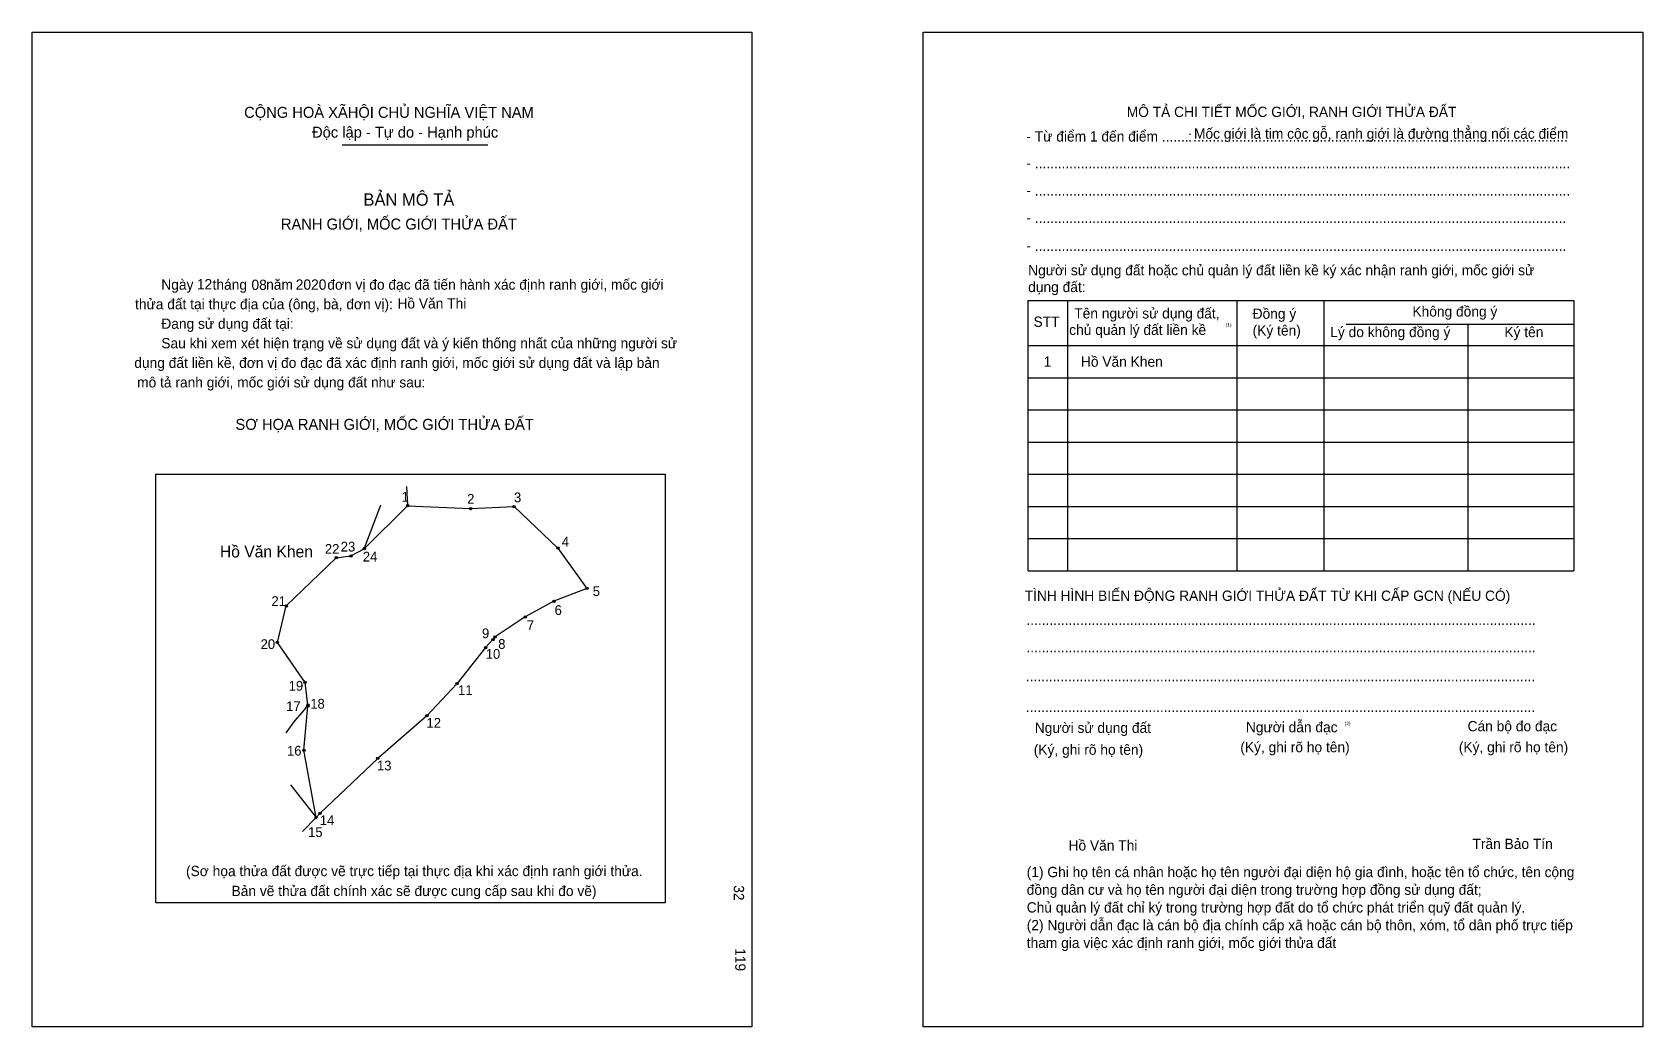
# Model space of a CAD drawing. Extents: x 548428 to 549007, y 1823262 to 1823620.
import ezdxf

# ---------------------------------------------------------------- set-up
doc = ezdxf.new("R2010")
doc.units = 0
for name, color, linetype in [('bmtKhungInTrang1', 7, 'Continuous'), ('bmtKhungInTrang2', 7, 'Continuous'), ('bmtNoiDung', 7, 'Continuous'), ('bmtTemplate', 7, 'Continuous'), ('CanhThua', 7, 'Continuous'), ('MocDinhThua', 7, 'Continuous'), ('RauThua', 7, 'Continuous'), ('SoHieuDinhThua', 7, 'Continuous'), ('TenChuLanCan', 7, 'Continuous')]:
    doc.layers.add(name, color=color, linetype=linetype)

msp = doc.modelspace()

# ---------------------------------------------------------------- linework, layer by layer
at = {"layer": 'bmtKhungInTrang1'}
msp.add_lwpolyline([(548427.78, 1823619.58), (548686.41, 1823619.58), (548686.41, 1823261.86), (548427.78, 1823261.86)], close=True, dxfattribs=at)
at = {"layer": 'bmtKhungInTrang2'}
msp.add_lwpolyline([(548748.09, 1823619.58), (549006.72, 1823619.58), (549006.72, 1823261.86), (548748.09, 1823261.86)], close=True, dxfattribs=at)
at = {"layer": 'bmtTemplate'}
for p, q in [((548539.23, 1823579.04), (548591.53, 1823579.04)), ((548799.97, 1823523.1), (548799.97, 1823425.85)), ((548860.81, 1823523.1), (548860.81, 1823425.85)), ((548892.11, 1823523.22), (548892.11, 1823425.85)), ((548981.96, 1823523.1), (548981.96, 1823425.85)), ((548900.05, 1823514.53), (548981.96, 1823514.53)), ((548785.79, 1823506.89), (548981.96, 1823506.89)), ((548785.79, 1823495.31), (548981.96, 1823495.31)), ((548785.79, 1823483.74), (548981.96, 1823483.74)), ((548785.79, 1823472.16), (548981.96, 1823472.16)), ((548785.79, 1823460.58), (548981.96, 1823460.58)), ((548785.79, 1823449.01), (548981.96, 1823449.01)), ((548785.79, 1823437.43), (548981.96, 1823437.43)), ((548785.79, 1823425.85), (548981.96, 1823425.85))]:
    msp.add_line(p, q, dxfattribs=at)
for points in [[(548785.66, 1823523.1), (548981.96, 1823523.1)], [(548785.66, 1823523.1), (548785.66, 1823425.85)], [(548943.78, 1823514.42), (548943.78, 1823425.85)]]:
    msp.add_lwpolyline(points, dxfattribs=at)
msp.add_lwpolyline([(548472.27, 1823306.41), (548472.27, 1823460.57), (548655.28, 1823460.57), (548655.28, 1823306.41)], close=True, dxfattribs=at)
at = {"layer": 'CanhThua'}
for p, q in [((548547.14, 1823433.78), (548562.73, 1823449.25)), ((548562.73, 1823449.25), (548585.37, 1823448.26)), ((548585.37, 1823448.26), (548600.98, 1823448.99)), ((548600.98, 1823448.99), (548616.73, 1823434.04)), ((548616.73, 1823434.04), (548627.17, 1823419.53)), ((548519.09, 1823413.23), (548537.08, 1823430.57)), ((548537.08, 1823430.57), (548542.36, 1823431.21)), ((548542.36, 1823431.21), (548547.14, 1823433.78)), ((548627.17, 1823419.53), (548615.33, 1823414.91)), ((548515.92, 1823400.13), (548519.09, 1823413.23)), ((548615.33, 1823414.91), (548605.01, 1823409.3)), ((548605.01, 1823409.3), (548594.14, 1823402.11)), ((548525.86, 1823385.75), (548515.92, 1823400.13)), ((548593.4, 1823401.14), (548590.75, 1823398.24)), ((548594.14, 1823402.11), (548593.4, 1823401.14)), ((548590.75, 1823398.24), (548580.46, 1823385.27)), ((548526.86, 1823377.64), (548525.86, 1823385.75)), ((548580.46, 1823385.27), (548569.67, 1823373.71)), ((548525.47, 1823361.31), (548526.91, 1823377.23)), ((548526.91, 1823377.23), (548526.86, 1823377.64)), ((548569.67, 1823373.71), (548551.96, 1823358.42)), ((548529.84, 1823337.14), (548525.47, 1823361.31)), ((548551.96, 1823358.42), (548531.28, 1823338.64)), ((548531.28, 1823338.64), (548529.84, 1823337.14))]:
    msp.add_line(p, q, dxfattribs=at)
at = {"layer": 'MocDinhThua'}
for centre in [(548562.73, 1823449.25), (548585.37, 1823448.26), (548600.98, 1823448.99), (548547.14, 1823433.78), (548616.73, 1823434.04), (548537.08, 1823430.57), (548542.36, 1823431.21), (548627.17, 1823419.53), (548519.09, 1823413.23), (548615.33, 1823414.91), (548605.01, 1823409.3), (548515.92, 1823400.13), (548593.4, 1823401.14), (548594.14, 1823402.11), (548590.75, 1823398.24), (548525.86, 1823385.75), (548580.46, 1823385.27), (548526.86, 1823377.64), (548526.91, 1823377.23), (548569.67, 1823373.71), (548525.47, 1823361.31), (548551.96, 1823358.42), (548529.84, 1823337.14), (548531.28, 1823338.64)]:
    msp.add_circle(centre, 0.42, dxfattribs=at)
at = {"layer": 'RauThua'}
for p, q in [((548562.26, 1823456.2), (548562.73, 1823449.25)), ((548562.26, 1823456.2), (548562.73, 1823449.25)), ((548547.14, 1823433.78), (548553, 1823449.2)), ((548552.97, 1823449.43), (548553, 1823449.2)), ((548525.78, 1823375.94), (548526.86, 1823377.64)), ((548519.01, 1823367.61), (548522.31, 1823371.99)), ((548522.31, 1823371.99), (548525.78, 1823375.94)), ((548520.59, 1823348.93), (548529.84, 1823337.14)), ((548524.96, 1823332.13), (548529.84, 1823337.14))]:
    msp.add_line(p, q, dxfattribs=at)

# ---------------------------------------------------------------- texts
at = {"layer": 'bmtNoiDung'}
for s, height, p in [('12', 3.701, (548486.96, 1823527.09)), ('08', 3.701, (548506.58, 1823526.88)), ('2020', 3.701, (548522.51, 1823526.96)), ('Hồ Văn Thi', 3.701, (548559.06, 1823520.2)), ('Hồ Văn Khen ', 3.7006, (548804.75, 1823499.25)), ('1', 3.7, (548791.35, 1823499.25)), ('Hồ Văn Thi', 3.701, (548800.29, 1823325.26))]:
    msp.add_text(s, height=height, dxfattribs=at).set_placement(p)
for s, p in [('32', (548679.97, 1823312.78)), ('119', (548680.49, 1823290.14))]:
    msp.add_text(s, height=3.701, rotation=270, dxfattribs=at).set_placement(p)
at = {"layer": 'bmtTemplate'}
for s, height, p in [('CỘNG HOÀ XÃHỘI CHỦ NGHĨA VIỆT NAM', 3.9473, (548503.96, 1823588.78)), ('MÔ TẢ CHI TIẾT MỐC GIỚI, RANH GIỚI THỬA ĐẤT', 3.6992, (548821.21, 1823589.09)), ('Độc lập - Tự do - Hạnh phúc', 3.9473, (548528.37, 1823581.64)), ('- Từ điểm 1 đến điểm .......', 3.6992, (548785.16, 1823580.27)), ('Mốc giới là tim cộc gỗ, ranh giới là đường thẳng nối các điểm', 3.6992, (548845.4, 1823581.25)), (':', 3.7, (548843.27, 1823580.27)), ('..................................................................................................', 3.6992, (548845.1, 1823580.27)), ('- ............................................................................................................................................', 3.69917, (548785.16, 1823570.68)), ('BẢN MÔ TẢ', 4.441, (548546.84, 1823557.17)), ('- ............................................................................................................................................', 3.69917, (548785.16, 1823560.84)), ('RANH GIỚI, MỐC GIỚI THỬA ĐẤT', 3.9473, (548517.16, 1823548.61)), ('- ...........................................................................................................................................', 3.69917, (548785.16, 1823551)), ('- ...........................................................................................................................................', 3.69917, (548785.16, 1823540.93)), ('Người sử dụng đất hoặc chủ quản lý đất liền kề ký xác nhận ranh giới, mốc giới sử', 3.6992, (548785.79, 1823532.13)), ('Ngày     tháng     năm         đơn vị đo đạc đã tiến hành xác định ranh giới, mốc giới ', 3.7006, (548474.18, 1823526.96)), ('dụng đất:', 3.699, (548785.79, 1823526.11)), ('thửa đất tại thực địa của (ông, bà, đơn vị):', 3.7006, (548464.75, 1823519.93)), ('Tên người sử dụng đất,', 3.6992, (548802.36, 1823516.62)), ('Không đồng ý', 3.6992, (548923.91, 1823517.31)), ('Đang sử dụng đất tại:', 3.7006, (548474.18, 1823512.91)), ('STT', 3.699, (548787.72, 1823513.61)), ('(1)', 1.234, (548856.8, 1823513.74)), ('Đồng ý', 3.699, (548866.47, 1823516.5)), ('Sau khi xem xét hiện trạng về sử dụng đất và ý kiến thống nhất của những người sử ', 3.7006, (548474.18, 1823505.88)), ('chủ quản lý đất liền kề', 3.6992, (548800.54, 1823510.7)), ('(Ký tên)', 3.699, (548866.47, 1823510.48)), ('Lý do không đồng ý', 3.6992, (548894.37, 1823509.9)), ('Ký tên', 3.699, (548956.97, 1823509.9)), ('dụng đất liền kề, đơn vị đo đạc đã xác định ranh giới, mốc giới sử dụng đất và lập bản', 3.7006, (548464.47, 1823498.85)), ('mô tả ranh giới, mốc giới sử dụng đất như sau:', 3.7006, (548465.49, 1823491.82)), ('SƠ HỌA RANH GIỚI, MỐC GIỚI THỬA ĐẤT', 3.9473, (548500.85, 1823476.56)), ('TÌNH HÌNH BIẾN ĐỘNG RANH GIỚI THỬA ĐẤT TỪ KHI CẤP GCN (NẾU CÓ)', 3.6992, (548784.53, 1823415.05)), ('.....................................................................................................................................', 3.70472, (548785.16, 1823406.35)), ('.....................................................................................................................................', 3.70472, (548785.16, 1823396.51)), ('.....................................................................................................................................', 3.70472, (548784.97, 1823386.09)), ('.....................................................................................................................................', 3.70472, (548784.97, 1823375.09)), ('Người sử dụng đất', 3.6992, (548788.17, 1823367.57)), ('Người dẫn đạc', 3.6992, (548864.05, 1823367.8)), ('(2)', 1.234, (548899.57, 1823370.35)), ('Cán bộ đo đạc', 3.6992, (548943.74, 1823368.15)), ('(Ký, ghi rõ họ tên)', 3.6992, (548862.04, 1823360.62)), ('(Ký, ghi rõ họ tên)', 3.6992, (548940.59, 1823360.62)), ('(Ký, ghi rõ họ tên)', 3.6992, (548787.8, 1823359.69)), ('Trần Bảo Tín', 3.6992, (548945.5, 1823325.81)), ('(Sơ họa thửa đất được vẽ trực tiếp tại thực địa khi xác định ranh giới thửa.', 3.7006, (548483.07, 1823316.05)), ('(1) Ghi họ tên cá nhân hoặc họ tên người đại diện hộ gia đình, hoặc tên tổ chức, tên cộng', 3.6992, (548785.27, 1823315.69)), ('Bản vẽ thửa đất chính xác sẽ được cung cấp sau khi đo vẽ)', 3.7006, (548499.43, 1823308.89)), ('đồng dân cư và họ tên người đại diện trong trường hợp đồng sử dụng đất;', 3.6992, (548785.27, 1823309.33)), ('Chủ quản lý đất chỉ ký trong trường hợp đất do tổ chức phát triển quỹ đất quản lý.', 3.6992, (548785.27, 1823302.96)), ('(2) Người dẫn đạc là cán bộ địa chính cấp xã hoặc cán bộ thôn, xóm, tổ dân phố trực tiếp', 3.6992, (548785.27, 1823296.59)), ('tham gia việc xác định ranh giới, mốc giới thửa đất', 3.6992, (548785.27, 1823290.22))]:
    msp.add_text(s, height=height, dxfattribs=at).set_placement(p)
at = {"layer": 'SoHieuDinhThua'}
for s, height, p in [('1', 3.5, (548560.55, 1823450.76)), ('2', 3.5, (548584.14, 1823450.01)), ('3', 3.5, (548600.96, 1823450.52)), ('22', 3.504, (548532.98, 1823431.98)), ('23', 3.504, (548538.69, 1823432.8)), ('4', 3.5, (548618.13, 1823434.6)), ('24', 3.504, (548546.62, 1823429.21)), ('21', 3.504, (548513.78, 1823413.22)), ('5', 3.5, (548629.27, 1823416.79)), ('6', 3.5, (548615.56, 1823409.98)), ('9', 3.5, (548589.46, 1823401.63)), ('7', 3.5, (548605.57, 1823404.54)), ('20', 3.504, (548509.87, 1823397.74)), ('8', 3.5, (548595.28, 1823397.8)), ('10', 3.504, (548590.81, 1823394.22)), ('19', 3.504, (548519.97, 1823382.75)), ('11', 3.504, (548580.84, 1823381.23)), ('17', 3.504, (548519.04, 1823375.39)), ('18', 3.504, (548527.72, 1823376.31)), ('12', 3.504, (548569.51, 1823369.43)), ('16', 3.504, (548519.36, 1823359.4)), ('13', 3.504, (548551.71, 1823354.07)), ('14', 3.504, (548531.15, 1823334.41)), ('15', 3.504, (548526.95, 1823330.14))]:
    msp.add_text(s, height=height, dxfattribs=at).set_placement(p)
at = {"layer": 'TenChuLanCan'}
msp.add_text('Hồ Văn Khen', height=4.2048, dxfattribs=at).set_placement((548495.25, 1823430.69))

doc.saveas('drawing.dxf')
